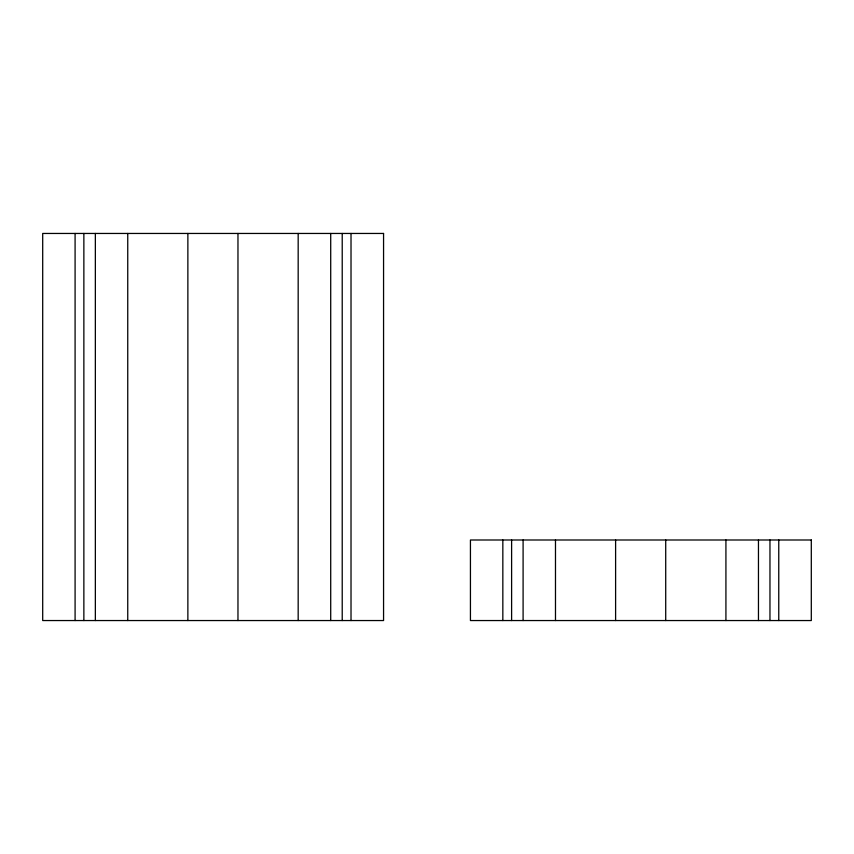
<?xml version="1.0" encoding="UTF-8"?>
<svg xmlns="http://www.w3.org/2000/svg" width="854" height="854" viewBox="0 0 854 854"><rect width="100%" height="100%" fill="white"/><g stroke="black" fill="none" stroke-linecap="round" stroke-linejoin="round"><path stroke-width="1.28" d="M778.763 539.995L778.763 620.548M769.966 539.995L769.966 620.548M758.459 539.995L758.459 620.548M725.921 539.995L725.921 620.548M665.714 539.995L665.714 620.548M615.606 539.995L615.606 620.548M555.484 539.995L555.484 620.548M523.096 539.995L523.096 620.548M511.61 539.995L511.61 620.548M502.835 539.995L502.835 620.548M351.015 233.452L351.015 620.548M342.219 233.452L342.219 620.548M330.712 233.452L330.712 620.548M298.174 233.452L298.174 620.548M237.967 233.452L237.967 620.548M187.869 233.452L187.869 620.548M127.748 233.452L127.748 620.548M95.349 233.452L95.349 620.548M83.863 233.452L83.863 620.548M75.088 233.452L75.088 620.548M383.563 233.452L42.7 233.452L42.7 620.548L383.563 620.548L383.563 233.452M811.3 539.995L470.437 539.995L470.437 620.548L811.3 620.548L811.3 539.995"/></g></svg>
